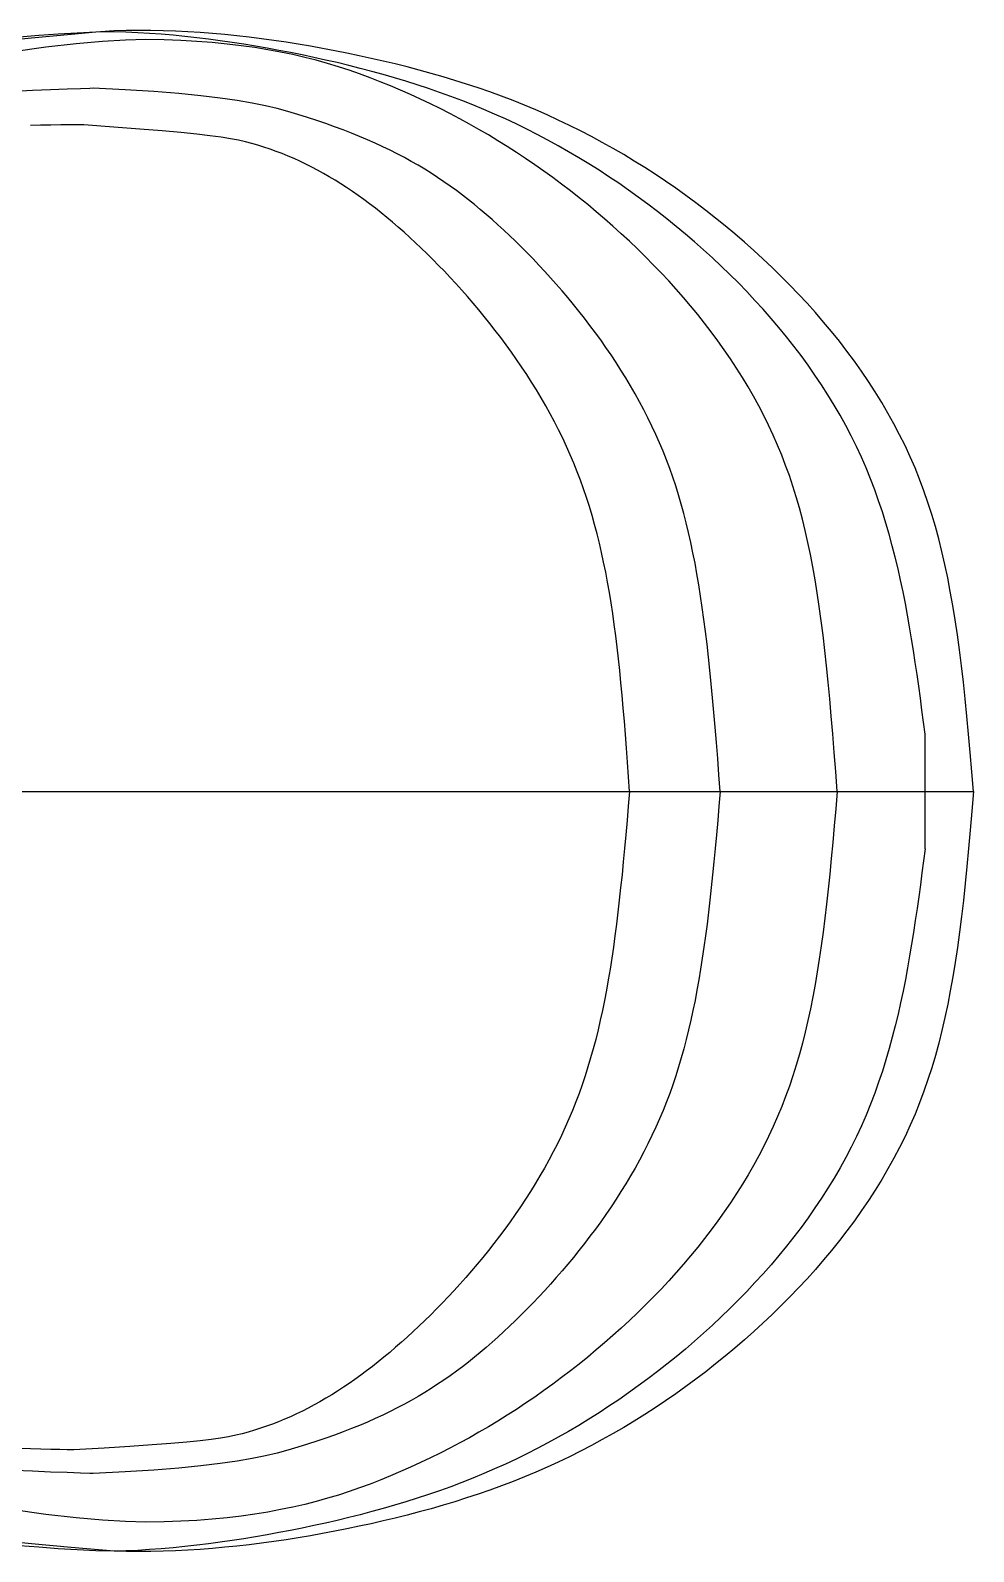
# Model space of a CAD drawing. Extents: x -1557 to 1557, y -795 to 795.
# Drawn here: x -74.7 to 49.6, y 131.1 to 331.5 of the extents above; entities that cross this region are included whole.
import ezdxf

# ---------------------------------------------------------------- set-up
doc = ezdxf.new("R2010")
doc.units = 0
doc.header["$MEASUREMENT"] = 0
doc.layers.get('0').update_dxf_attribs({"linetype": 'CONTINUOUS'})

msp = doc.modelspace()

# ---------------------------------------------------------------- linework, layer by layer
for p, q in [((-73.56, 330.85), (-76.12, 330.63)), ((-69.33, 331), (-74.56, 330.52)), ((-71.02, 331.03), (-73.56, 330.85)), ((-68.52, 331.18), (-71.02, 331.03)), ((-66.07, 331.29), (-69.33, 331)), ((-66.07, 331.29), (-68.52, 331.18)), ((-63.65, 331.5), (-66.07, 331.29)), ((-63.65, 331.37), (-66.07, 331.29)), ((-62.03, 331.53), (-63.65, 331.5)), ((-62.1, 331.31), (-63.65, 331.37)), ((-60.54, 331.24), (-62.1, 331.31)), ((-60.42, 331.54), (-62.03, 331.53)), ((-58.98, 331.15), (-60.54, 331.24)), ((-58.8, 331.52), (-60.42, 331.54)), ((-57.43, 331.04), (-58.98, 331.15)), ((-57.18, 331.49), (-58.8, 331.52)), ((-55.87, 330.9), (-57.43, 331.04)), ((-55.56, 331.43), (-57.18, 331.49)), ((-54.32, 330.75), (-55.87, 330.9)), ((-53.94, 331.35), (-55.56, 331.43)), ((-52.76, 330.58), (-54.32, 330.75)), ((-52.32, 331.25), (-53.94, 331.35)), ((-50.7, 331.12), (-52.32, 331.25)), ((-49.08, 330.98), (-50.7, 331.12)), ((-47.46, 330.82), (-49.08, 330.98)), ((-45.85, 330.63), (-47.46, 330.82)), ((-74.56, 330.52), (-79.37, 330.04)), ((-72.65, 329.31), (-77.21, 328.66)), ((-68.67, 329.77), (-72.65, 329.31)), ((-65.2, 330.08), (-68.67, 329.77)), ((-62.16, 330.26), (-65.2, 330.08)), ((-59.48, 330.32), (-62.16, 330.26)), ((-57.06, 330.3), (-59.48, 330.32)), ((-54.84, 330.22), (-57.06, 330.3)), ((-52.73, 330.09), (-54.84, 330.22)), ((-51.21, 330.39), (-52.76, 330.58)), ((-50.71, 329.93), (-52.73, 330.09)), ((-49.66, 330.18), (-51.21, 330.39)), ((-48.77, 329.74), (-50.71, 329.93)), ((-48.11, 329.96), (-49.66, 330.18)), ((-46.9, 329.52), (-48.77, 329.74)), ((-46.56, 329.72), (-48.11, 329.96)), ((-45.11, 329.27), (-46.9, 329.52)), ((-45.01, 329.47), (-46.56, 329.72)), ((-44.23, 330.43), (-45.85, 330.63)), ((-43.38, 328.99), (-45.11, 329.27)), ((-43.47, 329.2), (-45.01, 329.47)), ((-42.61, 330.21), (-44.23, 330.43)), ((-41.93, 328.91), (-43.47, 329.2)), ((-41.71, 328.68), (-43.38, 328.99)), ((-41, 329.97), (-42.61, 330.21)), ((-40.39, 328.62), (-41.93, 328.91)), ((-39.39, 329.72), (-41, 329.97)), ((-37.78, 329.45), (-39.39, 329.72)), ((-36.17, 329.16), (-37.78, 329.45)), ((-34.57, 328.86), (-36.17, 329.16)), ((-32.97, 328.54), (-34.57, 328.86)), ((-40.09, 328.35), (-41.71, 328.68)), ((-38.85, 328.3), (-40.39, 328.62)), ((-38.53, 327.99), (-40.09, 328.35)), ((-37.32, 327.98), (-38.85, 328.3)), ((-37.01, 327.6), (-38.53, 327.99)), ((-35.78, 327.64), (-37.32, 327.98)), ((-35.54, 327.19), (-37.01, 327.6)), ((-34.26, 327.29), (-35.78, 327.64)), ((-34.09, 326.75), (-35.54, 327.19)), ((-32.74, 326.92), (-34.26, 327.29)), ((-32.68, 326.29), (-34.09, 326.75)), ((-31.37, 328.21), (-32.97, 328.54)), ((-31.22, 326.54), (-32.74, 326.92)), ((-29.78, 327.86), (-31.37, 328.21)), ((-28.18, 327.5), (-29.78, 327.86)), ((-26.6, 327.12), (-28.18, 327.5)), ((-25.02, 326.73), (-26.6, 327.12)), ((-23.44, 326.31), (-25.02, 326.73)), ((-31.3, 325.81), (-32.68, 326.29)), ((-29.93, 325.3), (-31.3, 325.81)), ((-29.7, 326.14), (-31.22, 326.54)), ((-28.58, 324.78), (-29.93, 325.3)), ((-28.2, 325.73), (-29.7, 326.14)), ((-27.25, 324.23), (-28.58, 324.78)), ((-26.69, 325.3), (-28.2, 325.73)), ((-25.2, 324.85), (-26.69, 325.3)), ((-23.71, 324.38), (-25.2, 324.85)), ((-21.87, 325.88), (-23.44, 326.31)), ((-20.31, 325.43), (-21.87, 325.88)), ((-18.75, 324.96), (-20.31, 325.43)), ((-17.2, 324.47), (-18.75, 324.96)), ((-74.42, 323.63), (-76.83, 323.51)), ((-72.03, 323.73), (-74.42, 323.63)), ((-69.85, 323.8), (-72.03, 323.73)), ((-68.07, 323.86), (-69.85, 323.8)), ((-66.87, 323.9), (-68.07, 323.86)), ((-66.43, 323.91), (-66.87, 323.9)), ((-62.18, 323.7), (-66.43, 323.91)), ((-58.43, 323.47), (-62.18, 323.7)), ((-55.12, 323.21), (-58.43, 323.47)), ((-52.21, 322.92), (-55.12, 323.21)), ((-49.66, 322.62), (-52.21, 322.92)), ((-25.92, 323.67), (-27.25, 324.23)), ((-24.59, 323.09), (-25.92, 323.67)), ((-23.28, 322.49), (-24.59, 323.09)), ((-22.23, 323.89), (-23.71, 324.38)), ((-20.75, 323.38), (-22.23, 323.89)), ((-19.29, 322.85), (-20.75, 323.38)), ((-17.83, 322.3), (-19.29, 322.85)), ((-15.66, 323.96), (-17.2, 324.47)), ((-14.13, 323.43), (-15.66, 323.96)), ((-12.6, 322.87), (-14.13, 323.43)), ((-11.08, 322.3), (-12.6, 322.87)), ((-47.42, 322.29), (-49.66, 322.62)), ((-45.45, 321.95), (-47.42, 322.29)), ((-43.72, 321.6), (-45.45, 321.95)), ((-42.16, 321.23), (-43.72, 321.6)), ((-40.75, 320.85), (-42.16, 321.23)), ((-39.44, 320.46), (-40.75, 320.85)), ((-21.97, 321.87), (-23.28, 322.49)), ((-20.68, 321.23), (-21.97, 321.87)), ((-19.39, 320.57), (-20.68, 321.23)), ((-16.38, 321.73), (-17.83, 322.3)), ((-14.94, 321.13), (-16.38, 321.73)), ((-13.51, 320.51), (-14.94, 321.13)), ((-9.58, 321.69), (-11.08, 322.3)), ((-8.08, 321.06), (-9.58, 321.69)), ((-6.59, 320.41), (-8.08, 321.06)), ((-73.36, 319.04), (-74.69, 319.01)), ((-72, 319.07), (-73.36, 319.04)), ((-70.68, 319.08), (-72, 319.07)), ((-69.49, 319.09), (-70.68, 319.08)), ((-68.52, 319.1), (-69.49, 319.09)), ((-67.86, 319.1), (-68.52, 319.1)), ((-67.63, 319.1), (-67.86, 319.1)), ((-63.67, 318.81), (-67.63, 319.1)), ((-60.26, 318.54), (-63.67, 318.81)), ((-38.18, 320.07), (-39.44, 320.46)), ((-36.95, 319.67), (-38.18, 320.07)), ((-35.76, 319.27), (-36.95, 319.67)), ((-34.6, 318.85), (-35.76, 319.27)), ((-33.48, 318.43), (-34.6, 318.85)), ((-18.11, 319.89), (-19.39, 320.57)), ((-16.84, 319.2), (-18.11, 319.89)), ((-15.58, 318.49), (-16.84, 319.2)), ((-12.09, 319.87), (-13.51, 320.51)), ((-10.67, 319.21), (-12.09, 319.87)), ((-9.27, 318.52), (-10.67, 319.21)), ((-5.12, 319.73), (-6.59, 320.41)), ((-3.65, 319.03), (-5.12, 319.73)), ((-2.2, 318.31), (-3.65, 319.03)), ((-57.34, 318.29), (-60.26, 318.54)), ((-54.86, 318.07), (-57.34, 318.29)), ((-52.77, 317.86), (-54.86, 318.07)), ((-51.02, 317.65), (-52.77, 317.86)), ((-49.55, 317.46), (-51.02, 317.65)), ((-48.32, 317.26), (-49.55, 317.46)), ((-47.27, 317.06), (-48.32, 317.26)), ((-46.35, 316.85), (-47.27, 317.06)), ((-45.51, 316.64), (-46.35, 316.85)), ((-32.38, 318.01), (-33.48, 318.43)), ((-31.31, 317.57), (-32.38, 318.01)), ((-30.26, 317.13), (-31.31, 317.57)), ((-29.24, 316.68), (-30.26, 317.13)), ((-14.33, 317.76), (-15.58, 318.49)), ((-13.09, 317.01), (-14.33, 317.76)), ((-11.86, 316.24), (-13.09, 317.01)), ((-7.88, 317.82), (-9.27, 318.52)), ((-6.5, 317.09), (-7.88, 317.82)), ((-5.13, 316.33), (-6.5, 317.09)), ((-0.75, 317.56), (-2.2, 318.31)), ((0.68, 316.79), (-0.75, 317.56)), ((2.1, 315.99), (0.68, 316.79)), ((-44.7, 316.4), (-45.51, 316.64)), ((-43.9, 316.16), (-44.7, 316.4)), ((-43.1, 315.89), (-43.9, 316.16)), ((-42.3, 315.6), (-43.1, 315.89)), ((-41.51, 315.3), (-42.3, 315.6)), ((-40.72, 314.98), (-41.51, 315.3)), ((-39.94, 314.65), (-40.72, 314.98)), ((-28.25, 316.22), (-29.24, 316.68)), ((-27.28, 315.75), (-28.25, 316.22)), ((-26.33, 315.27), (-27.28, 315.75)), ((-25.4, 314.78), (-26.33, 315.27)), ((-24.49, 314.28), (-25.4, 314.78)), ((-10.64, 315.46), (-11.86, 316.24)), ((-9.42, 314.66), (-10.64, 315.46)), ((-3.77, 315.56), (-5.13, 316.33)), ((-2.42, 314.77), (-3.77, 315.56)), ((-1.08, 313.95), (-2.42, 314.77)), ((3.51, 315.17), (2.1, 315.99)), ((4.9, 314.33), (3.51, 315.17)), ((-39.16, 314.29), (-39.94, 314.65)), ((-38.38, 313.92), (-39.16, 314.29)), ((-37.61, 313.53), (-38.38, 313.92)), ((-36.83, 313.13), (-37.61, 313.53)), ((-36.07, 312.7), (-36.83, 313.13)), ((-35.3, 312.26), (-36.07, 312.7)), ((-23.6, 313.77), (-24.49, 314.28)), ((-22.72, 313.25), (-23.6, 313.77)), ((-21.86, 312.71), (-22.72, 313.25)), ((-21.02, 312.16), (-21.86, 312.71)), ((-8.22, 313.84), (-9.42, 314.66)), ((-7.03, 313.01), (-8.22, 313.84)), ((-5.85, 312.16), (-7.03, 313.01)), ((0.25, 313.12), (-1.08, 313.95)), ((1.56, 312.26), (0.25, 313.12)), ((6.29, 313.47), (4.9, 314.33)), ((7.66, 312.58), (6.29, 313.47)), ((-34.53, 311.8), (-35.3, 312.26)), ((-33.77, 311.33), (-34.53, 311.8)), ((-33.01, 310.84), (-33.77, 311.33)), ((-32.25, 310.33), (-33.01, 310.84)), ((-20.18, 311.6), (-21.02, 312.16)), ((-19.36, 311.03), (-20.18, 311.6)), ((-18.55, 310.45), (-19.36, 311.03)), ((-4.68, 311.29), (-5.85, 312.16)), ((-3.53, 310.4), (-4.68, 311.29)), ((2.86, 311.39), (1.56, 312.26)), ((4.15, 310.49), (2.86, 311.39)), ((9.02, 311.68), (7.66, 312.58)), ((10.36, 310.75), (9.02, 311.68)), ((11.7, 309.8), (10.36, 310.75)), ((-31.49, 309.8), (-32.25, 310.33)), ((-30.74, 309.25), (-31.49, 309.8)), ((-29.98, 308.69), (-30.74, 309.25)), ((-29.22, 308.11), (-29.98, 308.69)), ((-17.75, 309.85), (-18.55, 310.45)), ((-16.96, 309.23), (-17.75, 309.85)), ((-16.18, 308.6), (-16.96, 309.23)), ((-2.38, 309.5), (-3.53, 310.4)), ((-1.24, 308.58), (-2.38, 309.5)), ((5.43, 309.58), (4.15, 310.49)), ((6.7, 308.64), (5.43, 309.58)), ((13.02, 308.83), (11.7, 309.8)), ((14.32, 307.83), (13.02, 308.83)), ((-28.47, 307.51), (-29.22, 308.11)), ((-27.71, 306.9), (-28.47, 307.51)), ((-26.96, 306.27), (-27.71, 306.9)), ((-15.4, 307.96), (-16.18, 308.6)), ((-14.62, 307.3), (-15.4, 307.96)), ((-13.85, 306.62), (-14.62, 307.3)), ((-0.12, 307.65), (-1.24, 308.58)), ((0.99, 306.7), (-0.12, 307.65)), ((2.09, 305.73), (0.99, 306.7)), ((7.95, 307.69), (6.7, 308.64)), ((9.19, 306.71), (7.95, 307.69)), ((10.42, 305.72), (9.19, 306.71)), ((15.61, 306.82), (14.32, 307.83)), ((16.89, 305.78), (15.61, 306.82)), ((-26.2, 305.62), (-26.96, 306.27)), ((-25.45, 304.95), (-26.2, 305.62)), ((-24.69, 304.27), (-25.45, 304.95)), ((-13.08, 305.93), (-13.85, 306.62)), ((-12.31, 305.23), (-13.08, 305.93)), ((-11.54, 304.5), (-12.31, 305.23)), ((3.18, 304.75), (2.09, 305.73)), ((4.26, 303.75), (3.18, 304.75)), ((11.63, 304.71), (10.42, 305.72)), ((12.83, 303.68), (11.63, 304.71)), ((18.15, 304.73), (16.89, 305.78)), ((19.4, 303.65), (18.15, 304.73)), ((-23.93, 303.56), (-24.69, 304.27)), ((-23.17, 302.85), (-23.93, 303.56)), ((-22.41, 302.11), (-23.17, 302.85)), ((-10.76, 303.76), (-11.54, 304.5)), ((-9.99, 303), (-10.76, 303.76)), ((-9.22, 302.22), (-9.99, 303)), ((5.32, 302.74), (4.26, 303.75)), ((6.37, 301.71), (5.32, 302.74)), ((14.02, 302.63), (12.83, 303.68)), ((20.63, 302.56), (19.4, 303.65)), ((-21.65, 301.35), (-22.41, 302.11)), ((-20.89, 300.58), (-21.65, 301.35)), ((-8.44, 301.43), (-9.22, 302.22)), ((-7.67, 300.62), (-8.44, 301.43)), ((7.4, 300.67), (6.37, 301.71)), ((8.42, 299.61), (7.4, 300.67)), ((15.19, 301.56), (14.02, 302.63)), ((16.35, 300.48), (15.19, 301.56)), ((21.85, 301.45), (20.63, 302.56)), ((23.05, 300.31), (21.85, 301.45)), ((-20.13, 299.8), (-20.89, 300.58)), ((-19.37, 298.99), (-20.13, 299.8)), ((-18.61, 298.17), (-19.37, 298.99)), ((-6.9, 299.79), (-7.67, 300.62)), ((-6.14, 298.95), (-6.9, 299.79)), ((-5.38, 298.1), (-6.14, 298.95)), ((9.43, 298.54), (8.42, 299.61)), ((17.49, 299.38), (16.35, 300.48)), ((18.61, 298.26), (17.49, 299.38)), ((24.23, 299.16), (23.05, 300.31)), ((25.39, 297.99), (24.23, 299.16)), ((-17.85, 297.33), (-18.61, 298.17)), ((-17.1, 296.48), (-17.85, 297.33)), ((-4.62, 297.23), (-5.38, 298.1)), ((-3.87, 296.34), (-4.62, 297.23)), ((10.41, 297.45), (9.43, 298.54)), ((11.38, 296.35), (10.41, 297.45)), ((19.72, 297.12), (18.61, 298.26)), ((20.8, 295.96), (19.72, 297.12)), ((26.54, 296.79), (25.39, 297.99)), ((27.66, 295.59), (26.54, 296.79)), ((-16.35, 295.62), (-17.1, 296.48)), ((-15.61, 294.73), (-16.35, 295.62)), ((-14.87, 293.84), (-15.61, 294.73)), ((-3.13, 295.44), (-3.87, 296.34)), ((-2.39, 294.53), (-3.13, 295.44)), ((12.32, 295.24), (11.38, 296.35)), ((13.25, 294.11), (12.32, 295.24)), ((21.87, 294.79), (20.8, 295.96)), ((22.92, 293.6), (21.87, 294.79)), ((28.76, 294.36), (27.66, 295.59)), ((-14.14, 292.93), (-14.87, 293.84)), ((-13.42, 292), (-14.14, 292.93)), ((-1.66, 293.61), (-2.39, 294.53)), ((-0.94, 292.67), (-1.66, 293.61)), ((-0.23, 291.71), (-0.94, 292.67)), ((14.16, 292.96), (13.25, 294.11)), ((15.05, 291.81), (14.16, 292.96)), ((23.94, 292.4), (22.92, 293.6)), ((29.84, 293.11), (28.76, 294.36)), ((30.89, 291.85), (29.84, 293.11)), ((-12.7, 291.07), (-13.42, 292)), ((-12, 290.12), (-12.7, 291.07)), ((0.47, 290.75), (-0.23, 291.71)), ((1.16, 289.77), (0.47, 290.75)), ((15.91, 290.63), (15.05, 291.81)), ((24.94, 291.18), (23.94, 292.4)), ((25.92, 289.94), (24.94, 291.18)), ((31.92, 290.57), (30.89, 291.85)), ((-11.3, 289.15), (-12, 290.12)), ((-10.62, 288.18), (-11.3, 289.15)), ((1.83, 288.78), (1.16, 289.77)), ((2.5, 287.78), (1.83, 288.78)), ((16.76, 289.45), (15.91, 290.63)), ((17.58, 288.25), (16.76, 289.45)), ((26.87, 288.69), (25.92, 289.94)), ((27.8, 287.42), (26.87, 288.69)), ((32.92, 289.27), (31.92, 290.57)), ((33.9, 287.95), (32.92, 289.27)), ((-9.95, 287.19), (-10.62, 288.18)), ((-9.28, 286.19), (-9.95, 287.19)), ((3.14, 286.77), (2.5, 287.78)), ((3.78, 285.74), (3.14, 286.77)), ((18.37, 287.04), (17.58, 288.25)), ((19.14, 285.82), (18.37, 287.04)), ((28.7, 286.13), (27.8, 287.42)), ((34.84, 286.62), (33.9, 287.95)), ((-8.64, 285.18), (-9.28, 286.19)), ((-8, 284.16), (-8.64, 285.18)), ((4.4, 284.71), (3.78, 285.74)), ((5, 283.67), (4.4, 284.71)), ((19.89, 284.58), (19.14, 285.82)), ((29.57, 284.83), (28.7, 286.13)), ((30.42, 283.51), (29.57, 284.83)), ((35.76, 285.27), (34.84, 286.62)), ((36.65, 283.9), (35.76, 285.27)), ((-7.38, 283.12), (-8, 284.16)), ((-6.78, 282.08), (-7.38, 283.12)), ((5.59, 282.61), (5, 283.67)), ((20.61, 283.33), (19.89, 284.58)), ((21.3, 282.07), (20.61, 283.33)), ((31.23, 282.18), (30.42, 283.51)), ((37.5, 282.52), (36.65, 283.9)), ((-6.19, 281.03), (-6.78, 282.08)), ((-5.63, 279.96), (-6.19, 281.03)), ((6.15, 281.55), (5.59, 282.61)), ((6.7, 280.47), (6.15, 281.55)), ((21.96, 280.79), (21.3, 282.07)), ((22.6, 279.51), (21.96, 280.79)), ((32.02, 280.84), (31.23, 282.18)), ((32.77, 279.48), (32.02, 280.84)), ((38.32, 281.12), (37.5, 282.52)), ((39.11, 279.7), (38.32, 281.12)), ((-5.07, 278.89), (-5.63, 279.96)), ((-4.54, 277.81), (-5.07, 278.89)), ((7.23, 279.39), (6.7, 280.47)), ((7.74, 278.3), (7.23, 279.39)), ((23.2, 278.21), (22.6, 279.51)), ((33.49, 278.1), (32.77, 279.48)), ((39.86, 278.27), (39.11, 279.7)), ((-4.03, 276.72), (-4.54, 277.81)), ((-3.54, 275.62), (-4.03, 276.72)), ((8.23, 277.2), (7.74, 278.3)), ((8.69, 276.09), (8.23, 277.2)), ((23.78, 276.9), (23.2, 278.21)), ((24.32, 275.57), (23.78, 276.9)), ((34.18, 276.71), (33.49, 278.1)), ((34.83, 275.31), (34.18, 276.71)), ((40.58, 276.83), (39.86, 278.27)), ((41.25, 275.37), (40.58, 276.83)), ((-3.07, 274.51), (-3.54, 275.62)), ((9.14, 274.97), (8.69, 276.09)), ((9.57, 273.83), (9.14, 274.97)), ((24.84, 274.23), (24.32, 275.57)), ((35.45, 273.89), (34.83, 275.31)), ((41.89, 273.89), (41.25, 275.37)), ((-2.62, 273.39), (-3.07, 274.51)), ((-2.19, 272.27), (-2.62, 273.39)), ((9.97, 272.68), (9.57, 273.83)), ((10.36, 271.51), (9.97, 272.68)), ((25.33, 272.87), (24.84, 274.23)), ((25.8, 271.48), (25.33, 272.87)), ((36.03, 272.46), (35.45, 273.89)), ((42.5, 272.4), (41.89, 273.89)), ((-1.78, 271.13), (-2.19, 272.27)), ((-1.39, 269.98), (-1.78, 271.13)), ((10.73, 270.33), (10.36, 271.51)), ((26.24, 270.07), (25.8, 271.48)), ((36.58, 271.02), (36.03, 272.46)), ((37.1, 269.57), (36.58, 271.02)), ((43.07, 270.88), (42.5, 272.4)), ((43.6, 269.34), (43.07, 270.88)), ((-1.02, 268.81), (-1.39, 269.98)), ((-0.66, 267.63), (-1.02, 268.81)), ((11.09, 269.12), (10.73, 270.33)), ((11.43, 267.89), (11.09, 269.12)), ((26.65, 268.62), (26.24, 270.07)), ((27.05, 267.15), (26.65, 268.62)), ((37.59, 268.1), (37.1, 269.57)), ((44.1, 267.77), (43.6, 269.34)), ((-0.33, 266.44), (-0.66, 267.63)), ((11.75, 266.64), (11.43, 267.89)), ((12.06, 265.36), (11.75, 266.64)), ((27.42, 265.63), (27.05, 267.15)), ((38.06, 266.62), (37.59, 268.1)), ((38.49, 265.14), (38.06, 266.62)), ((44.58, 266.18), (44.1, 267.77)), ((-0.01, 265.22), (-0.33, 266.44)), ((0.3, 263.99), (-0.01, 265.22)), ((12.35, 264.05), (12.06, 265.36)), ((27.77, 264.08), (27.42, 265.63)), ((38.9, 263.64), (38.49, 265.14)), ((45.02, 264.54), (44.58, 266.18)), ((0.59, 262.73), (0.3, 263.99)), ((0.86, 261.45), (0.59, 262.73)), ((12.63, 262.71), (12.35, 264.05)), ((12.9, 261.33), (12.63, 262.71)), ((28.1, 262.49), (27.77, 264.08)), ((39.29, 262.13), (38.9, 263.64)), ((45.44, 262.88), (45.02, 264.54)), ((45.83, 261.17), (45.44, 262.88)), ((1.13, 260.15), (0.86, 261.45)), ((13.16, 259.93), (12.9, 261.33)), ((28.42, 260.84), (28.1, 262.49)), ((28.72, 259.15), (28.42, 260.84)), ((39.65, 260.61), (39.29, 262.13)), ((39.99, 259.09), (39.65, 260.61)), ((46.2, 259.42), (45.83, 261.17)), ((1.37, 258.83), (1.13, 260.15)), ((1.61, 257.48), (1.37, 258.83)), ((13.4, 258.49), (13.16, 259.93)), ((29, 257.41), (28.72, 259.15)), ((40.31, 257.56), (39.99, 259.09)), ((46.54, 257.62), (46.2, 259.42)), ((1.83, 256.1), (1.61, 257.48)), ((13.64, 257.01), (13.4, 258.49)), ((13.86, 255.49), (13.64, 257.01)), ((29.27, 255.61), (29, 257.41)), ((40.62, 256.02), (40.31, 257.56)), ((46.87, 255.77), (46.54, 257.62)), ((2.05, 254.69), (1.83, 256.1)), ((2.25, 253.25), (2.05, 254.69)), ((14.08, 253.93), (13.86, 255.49)), ((29.53, 253.75), (29.27, 255.61)), ((40.91, 254.48), (40.62, 256.02)), ((47.18, 253.87), (46.87, 255.77)), ((2.45, 251.78), (2.25, 253.25)), ((14.29, 252.32), (14.08, 253.93)), ((29.77, 251.83), (29.53, 253.75)), ((41.18, 252.93), (40.91, 254.48)), ((41.44, 251.37), (41.18, 252.93)), ((47.47, 251.91), (47.18, 253.87)), ((2.63, 250.28), (2.45, 251.78)), ((14.49, 250.67), (14.29, 252.32)), ((14.68, 248.97), (14.49, 250.67)), ((30.01, 249.85), (29.77, 251.83)), ((41.69, 249.81), (41.44, 251.37)), ((47.74, 249.9), (47.47, 251.91)), ((2.81, 248.75), (2.63, 250.28)), ((2.98, 247.18), (2.81, 248.75)), ((14.87, 247.23), (14.68, 248.97)), ((30.23, 247.8), (30.01, 249.85)), ((41.93, 248.25), (41.69, 249.81)), ((48.01, 247.82), (47.74, 249.9)), ((3.14, 245.57), (2.98, 247.18)), ((15.05, 245.43), (14.87, 247.23)), ((30.45, 245.67), (30.23, 247.8)), ((42.16, 246.68), (41.93, 248.25)), ((42.38, 245.11), (42.16, 246.68)), ((48.26, 245.67), (48.01, 247.82)), ((3.29, 243.93), (3.14, 245.57)), ((15.22, 243.58), (15.05, 245.43)), ((30.66, 243.47), (30.45, 245.67)), ((42.6, 243.54), (42.38, 245.11)), ((48.5, 243.46), (48.26, 245.67)), ((3.44, 242.25), (3.29, 243.93)), ((15.39, 241.67), (15.22, 243.58)), ((30.86, 241.2), (30.66, 243.47)), ((42.81, 241.96), (42.6, 243.54)), ((48.73, 241.17), (48.5, 243.46)), ((3.59, 240.52), (3.44, 242.25)), ((15.56, 239.71), (15.39, 241.67)), ((31.06, 238.84), (30.86, 241.2)), ((43.02, 240.39), (42.81, 241.96)), ((48.96, 238.81), (48.73, 241.17)), ((3.73, 238.76), (3.59, 240.52)), ((3.87, 236.95), (3.73, 238.76)), ((15.73, 237.69), (15.56, 239.71)), ((31.25, 236.4), (31.06, 238.84)), ((43.22, 238.81), (43.02, 240.39)), ((43.22, 223.69), (43.22, 238.81)), ((49.18, 236.38), (48.96, 238.81)), ((4, 235.1), (3.87, 236.95)), ((15.89, 235.6), (15.73, 237.69)), ((4.14, 233.2), (4, 235.1)), ((16.05, 233.46), (15.89, 235.6)), ((31.45, 233.87), (31.25, 236.4)), ((49.39, 233.86), (49.18, 236.38)), ((4.27, 231.25), (4.14, 233.2)), ((16.21, 231.25), (16.05, 233.46)), ((31.64, 231.25), (31.45, 233.87)), ((49.61, 231.25), (49.39, 233.86)), ((-199.43, 231.25), (4.27, 231.25)), ((4.27, 231.25), (4.11, 229.31)), ((4.27, 231.25), (16.21, 231.25)), ((16.21, 231.25), (16.05, 229.31)), ((16.21, 231.25), (31.64, 231.25)), ((31.64, 231.25), (31.45, 228.95)), ((31.64, 231.25), (49.61, 231.25)), ((49.61, 231.25), (49.39, 228.66)), ((4.11, 229.31), (3.95, 227.41)), ((16.05, 229.31), (15.89, 227.41)), ((31.45, 228.95), (31.25, 226.71)), ((49.39, 228.66), (49.18, 226.16)), ((3.95, 227.41), (3.78, 225.56)), ((15.89, 227.41), (15.73, 225.56)), ((31.25, 226.71), (31.06, 224.53)), ((3.78, 225.56), (3.62, 223.76)), ((15.73, 225.56), (15.56, 223.76)), ((31.06, 224.53), (30.86, 222.42)), ((49.18, 226.16), (48.96, 223.73)), ((3.62, 223.76), (3.45, 221.99)), ((15.56, 223.76), (15.39, 221.99)), ((43.22, 223.69), (43.02, 222.12)), ((48.96, 223.73), (48.73, 221.39)), ((3.45, 221.99), (3.28, 220.27)), ((15.39, 221.99), (15.22, 220.27)), ((30.86, 222.42), (30.66, 220.36)), ((42.81, 220.54), (42.6, 218.97)), ((43.02, 222.12), (42.81, 220.54)), ((48.73, 221.39), (48.5, 219.11)), ((3.1, 218.59), (2.92, 216.95)), ((3.28, 220.27), (3.1, 218.59)), ((15.05, 218.59), (14.87, 216.95)), ((15.22, 220.27), (15.05, 218.59)), ((30.66, 220.36), (30.45, 218.37)), ((42.6, 218.97), (42.38, 217.39)), ((48.5, 219.11), (48.26, 216.91)), ((2.92, 216.95), (2.74, 215.34)), ((14.87, 216.95), (14.68, 215.34)), ((30.45, 218.37), (30.23, 216.42)), ((42.38, 217.39), (42.16, 215.82)), ((48.26, 216.91), (48.01, 214.77)), ((2.74, 215.34), (2.54, 213.78)), ((14.68, 215.34), (14.49, 213.78)), ((30.01, 214.54), (29.77, 212.7)), ((30.23, 216.42), (30.01, 214.54)), ((42.16, 215.82), (41.93, 214.26)), ((48.01, 214.77), (47.74, 212.7)), ((2.54, 213.78), (2.34, 212.25)), ((14.49, 213.78), (14.29, 212.25)), ((29.77, 212.7), (29.53, 210.91)), ((41.69, 212.69), (41.44, 211.13)), ((41.93, 214.26), (41.69, 212.69)), ((47.74, 212.7), (47.47, 210.69)), ((2.14, 210.75), (1.92, 209.28)), ((2.34, 212.25), (2.14, 210.75)), ((14.08, 210.75), (13.86, 209.28)), ((14.29, 212.25), (14.08, 210.75)), ((29.53, 210.91), (29.27, 209.17)), ((41.44, 211.13), (41.18, 209.58)), ((47.47, 210.69), (47.18, 208.74)), ((1.92, 209.28), (1.7, 207.85)), ((13.86, 209.28), (13.64, 207.85)), ((29.27, 209.17), (29, 207.47)), ((41.18, 209.58), (40.91, 208.03)), ((47.18, 208.74), (46.87, 206.85)), ((1.7, 207.85), (1.46, 206.44)), ((13.64, 207.85), (13.4, 206.44)), ((29, 207.47), (28.72, 205.81)), ((40.62, 206.48), (40.31, 204.94)), ((40.91, 208.03), (40.62, 206.48)), ((46.87, 206.85), (46.54, 205)), ((1.22, 205.07), (0.96, 203.72)), ((1.46, 206.44), (1.22, 205.07)), ((13.16, 205.07), (12.9, 203.72)), ((13.4, 206.44), (13.16, 205.07)), ((28.72, 205.81), (28.42, 204.19)), ((40.31, 204.94), (39.99, 203.41)), ((46.54, 205), (46.2, 203.21)), ((0.96, 203.72), (0.69, 202.4)), ((12.9, 203.72), (12.63, 202.4)), ((28.1, 202.61), (27.77, 201.07)), ((28.42, 204.19), (28.1, 202.61)), ((39.99, 203.41), (39.65, 201.89)), ((46.2, 203.21), (45.83, 201.46)), ((0.41, 201.1), (0.12, 199.83)), ((0.69, 202.4), (0.41, 201.1)), ((12.35, 201.1), (12.06, 199.83)), ((12.63, 202.4), (12.35, 201.1)), ((27.77, 201.07), (27.42, 199.56)), ((39.65, 201.89), (39.29, 200.37)), ((45.83, 201.46), (45.44, 199.75)), ((-0.19, 198.58), (-0.52, 197.35)), ((0.12, 199.83), (-0.19, 198.58)), ((11.75, 198.58), (11.43, 197.35)), ((12.06, 199.83), (11.75, 198.58)), ((27.42, 199.56), (27.05, 198.08)), ((38.9, 198.87), (38.49, 197.37)), ((39.29, 200.37), (38.9, 198.87)), ((45.44, 199.75), (45.02, 198.09)), ((-0.52, 197.35), (-0.86, 196.14)), ((11.43, 197.35), (11.09, 196.14)), ((26.65, 196.63), (26.24, 195.2)), ((27.05, 198.08), (26.65, 196.63)), ((38.49, 197.37), (38.06, 195.88)), ((44.58, 196.46), (44.1, 194.86)), ((45.02, 198.09), (44.58, 196.46)), ((-1.21, 194.95), (-1.58, 193.77)), ((-0.86, 196.14), (-1.21, 194.95)), ((10.73, 194.95), (10.36, 193.77)), ((11.09, 196.14), (10.73, 194.95)), ((26.24, 195.2), (25.8, 193.8)), ((38.06, 195.88), (37.59, 194.4)), ((44.1, 194.86), (43.6, 193.29)), ((-1.97, 192.61), (-2.38, 191.47)), ((-1.58, 193.77), (-1.97, 192.61)), ((9.97, 192.61), (9.57, 191.47)), ((10.36, 193.77), (9.97, 192.61)), ((25.33, 192.43), (24.84, 191.07)), ((25.8, 193.8), (25.33, 192.43)), ((37.1, 192.94), (36.58, 191.48)), ((37.59, 194.4), (37.1, 192.94)), ((43.6, 193.29), (43.07, 191.75)), ((-2.38, 191.47), (-2.8, 190.34)), ((9.57, 191.47), (9.14, 190.34)), ((24.84, 191.07), (24.32, 189.73)), ((36.58, 191.48), (36.03, 190.04)), ((43.07, 191.75), (42.5, 190.24)), ((-3.25, 189.22), (-3.72, 188.11)), ((-2.8, 190.34), (-3.25, 189.22)), ((8.69, 189.22), (8.23, 188.11)), ((9.14, 190.34), (8.69, 189.22)), ((24.32, 189.73), (23.78, 188.41)), ((35.45, 188.61), (34.83, 187.19)), ((36.03, 190.04), (35.45, 188.61)), ((41.89, 188.75), (41.25, 187.27)), ((42.5, 190.24), (41.89, 188.75)), ((-4.2, 187.01), (-4.71, 185.91)), ((-3.72, 188.11), (-4.2, 187.01)), ((7.74, 187.01), (7.23, 185.91)), ((8.23, 188.11), (7.74, 187.01)), ((23.2, 187.1), (22.6, 185.8)), ((23.78, 188.41), (23.2, 187.1)), ((34.83, 187.19), (34.18, 185.79)), ((41.25, 187.27), (40.58, 185.81)), ((-5.24, 184.83), (-5.79, 183.76)), ((-4.71, 185.91), (-5.24, 184.83)), ((6.7, 184.83), (6.15, 183.76)), ((7.23, 185.91), (6.7, 184.83)), ((21.96, 184.51), (21.3, 183.24)), ((22.6, 185.8), (21.96, 184.51)), ((34.18, 185.79), (33.49, 184.4)), ((40.58, 185.81), (39.86, 184.36)), ((-6.36, 182.69), (-6.94, 181.64)), ((-5.79, 183.76), (-6.36, 182.69)), ((5.59, 182.69), (5, 181.64)), ((6.15, 183.76), (5.59, 182.69)), ((21.3, 183.24), (20.61, 181.97)), ((32.77, 183.03), (32.02, 181.66)), ((33.49, 184.4), (32.77, 183.03)), ((39.11, 182.93), (38.32, 181.52)), ((39.86, 184.36), (39.11, 182.93)), ((-7.55, 180.59), (-8.16, 179.56)), ((-6.94, 181.64), (-7.55, 180.59)), ((4.4, 180.59), (3.78, 179.56)), ((5, 181.64), (4.4, 180.59)), ((19.89, 180.72), (19.14, 179.49)), ((20.61, 181.97), (19.89, 180.72)), ((32.02, 181.66), (31.23, 180.32)), ((38.32, 181.52), (37.5, 180.12)), ((-8.8, 178.54), (-9.45, 177.52)), ((-8.16, 179.56), (-8.8, 178.54)), ((3.14, 178.54), (2.5, 177.52)), ((3.78, 179.56), (3.14, 178.54)), ((19.14, 179.49), (18.37, 178.26)), ((30.42, 178.99), (29.57, 177.67)), ((31.23, 180.32), (30.42, 178.99)), ((36.65, 178.73), (35.76, 177.37)), ((37.5, 180.12), (36.65, 178.73)), ((-10.11, 176.52), (-10.79, 175.53)), ((-9.45, 177.52), (-10.11, 176.52)), ((1.83, 176.52), (1.16, 175.53)), ((2.5, 177.52), (1.83, 176.52)), ((17.58, 177.05), (16.76, 175.85)), ((18.37, 178.26), (17.58, 177.05)), ((29.57, 177.67), (28.7, 176.37)), ((35.76, 177.37), (34.84, 176.02)), ((-11.47, 174.56), (-12.17, 173.59)), ((-10.79, 175.53), (-11.47, 174.56)), ((0.47, 174.56), (-0.23, 173.59)), ((1.16, 175.53), (0.47, 174.56)), ((15.91, 174.67), (15.05, 173.5)), ((16.76, 175.85), (15.91, 174.67)), ((27.8, 175.09), (26.87, 173.82)), ((28.7, 176.37), (27.8, 175.09)), ((33.9, 174.68), (32.92, 173.37)), ((34.84, 176.02), (33.9, 174.68)), ((-12.88, 172.64), (-13.6, 171.7)), ((-12.17, 173.59), (-12.88, 172.64)), ((-0.94, 172.64), (-1.66, 171.7)), ((-0.23, 173.59), (-0.94, 172.64)), ((15.05, 173.5), (14.16, 172.34)), ((25.92, 172.56), (24.94, 171.33)), ((26.87, 173.82), (25.92, 172.56)), ((32.92, 173.37), (31.92, 172.07)), ((-14.33, 170.77), (-15.07, 169.86)), ((-13.6, 171.7), (-14.33, 170.77)), ((-2.39, 170.77), (-3.13, 169.86)), ((-1.66, 171.7), (-2.39, 170.77)), ((13.25, 171.2), (12.32, 170.07)), ((14.16, 172.34), (13.25, 171.2)), ((24.94, 171.33), (23.94, 170.1)), ((30.89, 170.79), (29.84, 169.52)), ((31.92, 172.07), (30.89, 170.79)), ((-15.81, 168.96), (-16.56, 168.08)), ((-15.07, 169.86), (-15.81, 168.96)), ((-3.87, 168.96), (-4.62, 168.08)), ((-3.13, 169.86), (-3.87, 168.96)), ((11.38, 168.95), (10.41, 167.85)), ((12.32, 170.07), (11.38, 168.95)), ((22.92, 168.9), (21.87, 167.71)), ((23.94, 170.1), (22.92, 168.9)), ((29.84, 169.52), (28.76, 168.28)), ((-17.32, 167.21), (-18.08, 166.35)), ((-16.56, 168.08), (-17.32, 167.21)), ((-5.38, 167.21), (-6.14, 166.35)), ((-4.62, 168.08), (-5.38, 167.21)), ((9.43, 166.76), (8.42, 165.69)), ((10.41, 167.85), (9.43, 166.76)), ((20.8, 166.54), (19.72, 165.38)), ((21.87, 167.71), (20.8, 166.54)), ((27.66, 167.05), (26.54, 165.84)), ((28.76, 168.28), (27.66, 167.05)), ((-19.62, 164.68), (-20.39, 163.88)), ((-18.85, 165.51), (-19.62, 164.68)), ((-18.08, 166.35), (-18.85, 165.51)), ((-7.67, 164.68), (-8.44, 163.88)), ((-6.9, 165.51), (-7.67, 164.68)), ((-6.14, 166.35), (-6.9, 165.51)), ((7.4, 164.63), (6.37, 163.59)), ((8.42, 165.69), (7.4, 164.63)), ((19.72, 165.38), (18.61, 164.25)), ((25.39, 164.65), (24.23, 163.48)), ((26.54, 165.84), (25.39, 164.65)), ((-21.16, 163.08), (-21.93, 162.31)), ((-20.39, 163.88), (-21.16, 163.08)), ((-9.22, 163.08), (-9.99, 162.31)), ((-8.44, 163.88), (-9.22, 163.08)), ((5.32, 162.56), (4.26, 161.55)), ((6.37, 163.59), (5.32, 162.56)), ((17.49, 163.13), (16.35, 162.02)), ((18.61, 164.25), (17.49, 163.13)), ((24.23, 163.48), (23.05, 162.32)), ((-23.48, 160.8), (-24.25, 160.08)), ((-22.71, 161.55), (-23.48, 160.8)), ((-21.93, 162.31), (-22.71, 161.55)), ((-11.54, 160.8), (-12.31, 160.08)), ((-10.76, 161.55), (-11.54, 160.8)), ((-9.99, 162.31), (-10.76, 161.55)), ((3.18, 160.55), (2.09, 159.57)), ((4.26, 161.55), (3.18, 160.55)), ((15.19, 160.94), (14.02, 159.87)), ((16.35, 162.02), (15.19, 160.94)), ((21.85, 161.19), (20.63, 160.08)), ((23.05, 162.32), (21.85, 161.19)), ((-25.79, 158.68), (-26.55, 158.01)), ((-25.02, 159.37), (-25.79, 158.68)), ((-24.25, 160.08), (-25.02, 159.37)), ((-13.85, 158.68), (-14.62, 158)), ((-13.08, 159.37), (-13.85, 158.68)), ((-12.31, 160.08), (-13.08, 159.37)), ((0.99, 158.61), (-0.12, 157.66)), ((2.09, 159.57), (0.99, 158.61)), ((12.83, 158.82), (11.63, 157.79)), ((14.02, 159.87), (12.83, 158.82)), ((19.4, 158.98), (18.15, 157.91)), ((20.63, 160.08), (19.4, 158.98)), ((-28.09, 156.71), (-28.85, 156.09)), ((-27.32, 157.35), (-28.09, 156.71)), ((-26.55, 158.01), (-27.32, 157.35)), ((-16.18, 156.7), (-16.96, 156.07)), ((-15.4, 157.34), (-16.18, 156.7)), ((-14.62, 158), (-15.4, 157.34)), ((-1.24, 156.72), (-2.38, 155.8)), ((-0.12, 157.66), (-1.24, 156.72)), ((10.42, 156.78), (9.19, 155.79)), ((11.63, 157.79), (10.42, 156.78)), ((16.89, 156.85), (15.61, 155.82)), ((18.15, 157.91), (16.89, 156.85)), ((-30.38, 154.9), (-31.14, 154.34)), ((-29.61, 155.49), (-30.38, 154.9)), ((-28.85, 156.09), (-29.61, 155.49)), ((-18.55, 154.86), (-19.36, 154.27)), ((-17.75, 155.46), (-18.55, 154.86)), ((-16.96, 156.07), (-17.75, 155.46)), ((-3.53, 154.9), (-4.68, 154.02)), ((-2.38, 155.8), (-3.53, 154.9)), ((7.95, 154.81), (6.7, 153.86)), ((9.19, 155.79), (7.95, 154.81)), ((14.32, 154.8), (13.02, 153.81)), ((15.61, 155.82), (14.32, 154.8)), ((-33.44, 152.74), (-34.21, 152.24)), ((-32.67, 153.25), (-33.44, 152.74)), ((-31.91, 153.78), (-32.67, 153.25)), ((-31.14, 154.34), (-31.91, 153.78)), ((-21.86, 152.59), (-22.72, 152.06)), ((-21.02, 153.14), (-21.86, 152.59)), ((-20.18, 153.7), (-21.02, 153.14)), ((-19.36, 154.27), (-20.18, 153.7)), ((-5.85, 153.15), (-7.03, 152.3)), ((-4.68, 154.02), (-5.85, 153.15)), ((5.43, 152.92), (4.15, 152.01)), ((6.7, 153.86), (5.43, 152.92)), ((11.7, 152.84), (10.36, 151.89)), ((13.02, 153.81), (11.7, 152.84)), ((-37.29, 150.42), (-38.06, 150)), ((-36.52, 150.84), (-37.29, 150.42)), ((-35.74, 151.29), (-36.52, 150.84)), ((-34.97, 151.76), (-35.74, 151.29)), ((-34.21, 152.24), (-34.97, 151.76)), ((-25.4, 150.52), (-26.33, 150.03)), ((-24.49, 151.02), (-25.4, 150.52)), ((-23.6, 151.54), (-24.49, 151.02)), ((-22.72, 152.06), (-23.6, 151.54)), ((-9.42, 150.64), (-10.64, 149.84)), ((-8.22, 151.46), (-9.42, 150.64)), ((-7.03, 152.3), (-8.22, 151.46)), ((2.86, 151.11), (1.56, 150.24)), ((4.15, 152.01), (2.86, 151.11)), ((9.02, 150.96), (7.66, 150.05)), ((10.36, 151.89), (9.02, 150.96)), ((-41.19, 148.53), (-41.98, 148.21)), ((-40.4, 148.87), (-41.19, 148.53)), ((-39.62, 149.23), (-40.4, 148.87)), ((-38.84, 149.61), (-39.62, 149.23)), ((-38.06, 150), (-38.84, 149.61)), ((-29.24, 148.62), (-30.26, 148.17)), ((-28.25, 149.08), (-29.24, 148.62)), ((-27.28, 149.55), (-28.25, 149.08)), ((-26.33, 150.03), (-27.28, 149.55)), ((-11.86, 149.06), (-13.09, 148.29)), ((-10.64, 149.84), (-11.86, 149.06)), ((-1.08, 148.55), (-2.42, 147.73)), ((0.25, 149.38), (-1.08, 148.55)), ((1.56, 150.24), (0.25, 149.38)), ((6.29, 149.16), (4.9, 148.3)), ((7.66, 150.05), (6.29, 149.16)), ((-47.63, 146.42), (-48.56, 146.23)), ((-46.79, 146.62), (-47.63, 146.42)), ((-45.98, 146.84), (-46.79, 146.62)), ((-45.17, 147.08), (-45.98, 146.84)), ((-44.37, 147.34), (-45.17, 147.08)), ((-43.57, 147.61), (-44.37, 147.34)), ((-42.77, 147.9), (-43.57, 147.61)), ((-41.98, 148.21), (-42.77, 147.9)), ((-34.6, 146.45), (-35.76, 146.04)), ((-33.48, 146.87), (-34.6, 146.45)), ((-32.38, 147.3), (-33.48, 146.87)), ((-31.31, 147.73), (-32.38, 147.3)), ((-30.26, 148.17), (-31.31, 147.73)), ((-15.58, 146.82), (-16.84, 146.1)), ((-14.33, 147.55), (-15.58, 146.82)), ((-13.09, 148.29), (-14.33, 147.55)), ((-3.77, 146.94), (-5.13, 146.17)), ((-2.42, 147.73), (-3.77, 146.94)), ((2.1, 146.64), (0.68, 145.85)), ((3.51, 147.46), (2.1, 146.64)), ((4.9, 148.3), (3.51, 147.46)), ((-74.68, 144.64), (-76, 144.69)), ((-73.32, 144.59), (-74.68, 144.64)), ((-71.99, 144.56), (-73.32, 144.59)), ((-70.8, 144.53), (-71.99, 144.56)), ((-69.83, 144.51), (-70.8, 144.53)), ((-69.18, 144.5), (-69.83, 144.51)), ((-68.94, 144.5), (-69.18, 144.5)), ((-64.98, 144.73), (-68.94, 144.5)), ((-61.57, 144.95), (-64.98, 144.73)), ((-58.64, 145.15), (-61.57, 144.95)), ((-56.16, 145.34), (-58.64, 145.15)), ((-54.07, 145.52), (-56.16, 145.34)), ((-52.31, 145.69), (-54.07, 145.52)), ((-50.84, 145.87), (-52.31, 145.69)), ((-49.61, 146.05), (-50.84, 145.87)), ((-48.56, 146.23), (-49.61, 146.05)), ((-40.75, 144.45), (-42.16, 144.07)), ((-39.44, 144.84), (-40.75, 144.45)), ((-38.18, 145.23), (-39.44, 144.84)), ((-36.95, 145.63), (-38.18, 145.23)), ((-35.76, 146.04), (-36.95, 145.63)), ((-19.39, 144.73), (-20.68, 144.08)), ((-18.11, 145.41), (-19.39, 144.73)), ((-16.84, 146.1), (-18.11, 145.41)), ((-7.88, 144.69), (-9.27, 143.98)), ((-6.5, 145.42), (-7.88, 144.69)), ((-5.13, 146.17), (-6.5, 145.42)), ((-2.2, 144.33), (-3.65, 143.6)), ((-0.75, 145.08), (-2.2, 144.33)), ((0.68, 145.85), (-0.75, 145.08)), ((-52.21, 142.38), (-55.12, 142.1)), ((-49.66, 142.69), (-52.21, 142.38)), ((-47.42, 143.01), (-49.66, 142.69)), ((-45.45, 143.35), (-47.42, 143.01)), ((-43.72, 143.71), (-45.45, 143.35)), ((-42.16, 144.07), (-43.72, 143.71)), ((-23.28, 142.82), (-24.59, 142.22)), ((-21.97, 143.44), (-23.28, 142.82)), ((-20.68, 144.08), (-21.97, 143.44)), ((-12.09, 142.63), (-13.51, 141.99)), ((-10.67, 143.29), (-12.09, 142.63)), ((-9.27, 143.98), (-10.67, 143.29)), ((-5.12, 142.9), (-6.59, 142.22)), ((-3.65, 143.6), (-5.12, 142.9)), ((-74.42, 141.68), (-76.83, 141.8)), ((-72.03, 141.58), (-74.42, 141.68)), ((-69.85, 141.5), (-72.03, 141.58)), ((-68.07, 141.44), (-69.85, 141.5)), ((-66.87, 141.4), (-68.07, 141.44)), ((-66.43, 141.39), (-66.87, 141.4)), ((-62.18, 141.6), (-66.43, 141.39)), ((-58.43, 141.84), (-62.18, 141.6)), ((-55.12, 142.1), (-58.43, 141.84)), ((-28.58, 140.52), (-29.93, 140)), ((-27.25, 141.07), (-28.58, 140.52)), ((-25.92, 141.63), (-27.25, 141.07)), ((-24.59, 142.22), (-25.92, 141.63)), ((-16.38, 140.77), (-17.83, 140.2)), ((-14.94, 141.37), (-16.38, 140.77)), ((-13.51, 141.99), (-14.94, 141.37)), ((-11.08, 140.34), (-12.6, 139.76)), ((-9.58, 140.94), (-11.08, 140.34)), ((-8.08, 141.57), (-9.58, 140.94)), ((-6.59, 142.22), (-8.08, 141.57)), ((-34.09, 138.55), (-35.54, 138.12)), ((-32.68, 139.01), (-34.09, 138.55)), ((-31.3, 139.5), (-32.68, 139.01)), ((-29.93, 140), (-31.3, 139.5)), ((-22.23, 138.61), (-23.71, 138.12)), ((-20.75, 139.12), (-22.23, 138.61)), ((-19.29, 139.65), (-20.75, 139.12)), ((-17.83, 140.2), (-19.29, 139.65)), ((-15.66, 138.67), (-17.2, 138.16)), ((-14.13, 139.2), (-15.66, 138.67)), ((-12.6, 139.76), (-14.13, 139.2)), ((-72.65, 136), (-77.21, 136.64)), ((-43.38, 136.31), (-45.11, 136.03)), ((-41.71, 136.62), (-43.38, 136.31)), ((-40.09, 136.96), (-41.71, 136.62)), ((-38.53, 137.32), (-40.09, 136.96)), ((-37.01, 137.71), (-38.53, 137.32)), ((-35.54, 138.12), (-37.01, 137.71)), ((-29.7, 136.36), (-31.22, 135.96)), ((-28.2, 136.77), (-29.7, 136.36)), ((-26.69, 137.2), (-28.2, 136.77)), ((-25.2, 137.65), (-26.69, 137.2)), ((-23.71, 138.12), (-25.2, 137.65)), ((-23.44, 136.32), (-25.02, 135.91)), ((-21.87, 136.75), (-23.44, 136.32)), ((-20.31, 137.2), (-21.87, 136.75)), ((-18.75, 137.67), (-20.31, 137.2)), ((-17.2, 138.16), (-18.75, 137.67)), ((-68.67, 135.53), (-72.65, 136)), ((-65.2, 135.22), (-68.67, 135.53)), ((-62.16, 135.05), (-65.2, 135.22)), ((-59.48, 134.98), (-62.16, 135.05)), ((-57.06, 135), (-59.48, 134.98)), ((-54.84, 135.09), (-57.06, 135)), ((-52.73, 135.21), (-54.84, 135.09)), ((-50.71, 135.37), (-52.73, 135.21)), ((-48.77, 135.56), (-50.71, 135.37)), ((-46.9, 135.78), (-48.77, 135.56)), ((-45.11, 136.03), (-46.9, 135.78)), ((-37.32, 134.52), (-38.85, 134.2)), ((-35.78, 134.86), (-37.32, 134.52)), ((-34.26, 135.21), (-35.78, 134.86)), ((-32.74, 135.58), (-34.26, 135.21)), ((-31.37, 134.43), (-32.97, 134.1)), ((-31.22, 135.96), (-32.74, 135.58)), ((-29.78, 134.77), (-31.37, 134.43)), ((-28.18, 135.14), (-29.78, 134.77)), ((-26.6, 135.51), (-28.18, 135.14)), ((-25.02, 135.91), (-26.6, 135.51)), ((-74.56, 132.12), (-79.37, 132.6)), ((-49.66, 132.32), (-51.21, 132.11)), ((-48.11, 132.54), (-49.66, 132.32)), ((-46.56, 132.78), (-48.11, 132.54)), ((-45.01, 133.04), (-46.56, 132.78)), ((-43.47, 133.3), (-45.01, 133.04)), ((-42.61, 132.42), (-44.23, 132.2)), ((-41.93, 133.59), (-43.47, 133.3)), ((-41, 132.66), (-42.61, 132.42)), ((-40.39, 133.89), (-41.93, 133.59)), ((-39.39, 132.92), (-41, 132.66)), ((-38.85, 134.2), (-40.39, 133.89)), ((-37.78, 133.19), (-39.39, 132.92)), ((-36.17, 133.48), (-37.78, 133.19)), ((-34.57, 133.78), (-36.17, 133.48)), ((-32.97, 134.1), (-34.57, 133.78)), ((-73.56, 131.66), (-76.12, 131.87)), ((-69.33, 131.63), (-74.56, 132.12)), ((-71.02, 131.47), (-73.56, 131.66)), ((-68.52, 131.33), (-71.02, 131.47)), ((-63.65, 131.14), (-69.33, 131.63)), ((-66.07, 131.21), (-68.52, 131.33)), ((-63.65, 131.14), (-66.07, 131.21)), ((-62.1, 131.19), (-63.65, 131.14)), ((-62.03, 131.11), (-63.65, 131.14)), ((-60.54, 131.26), (-62.1, 131.19)), ((-60.42, 131.1), (-62.03, 131.11)), ((-58.98, 131.35), (-60.54, 131.26)), ((-58.8, 131.11), (-60.42, 131.1)), ((-57.43, 131.47), (-58.98, 131.35)), ((-57.18, 131.15), (-58.8, 131.11)), ((-55.87, 131.6), (-57.43, 131.47)), ((-55.56, 131.21), (-57.18, 131.15)), ((-54.32, 131.75), (-55.87, 131.6)), ((-53.94, 131.29), (-55.56, 131.21)), ((-52.76, 131.92), (-54.32, 131.75)), ((-52.32, 131.39), (-53.94, 131.29)), ((-51.21, 132.11), (-52.76, 131.92)), ((-50.7, 131.51), (-52.32, 131.39)), ((-49.08, 131.66), (-50.7, 131.51)), ((-47.46, 131.82), (-49.08, 131.66)), ((-45.85, 132), (-47.46, 131.82)), ((-44.23, 132.2), (-45.85, 132))]:
    msp.add_line(p, q)

doc.saveas('drawing.dxf')
